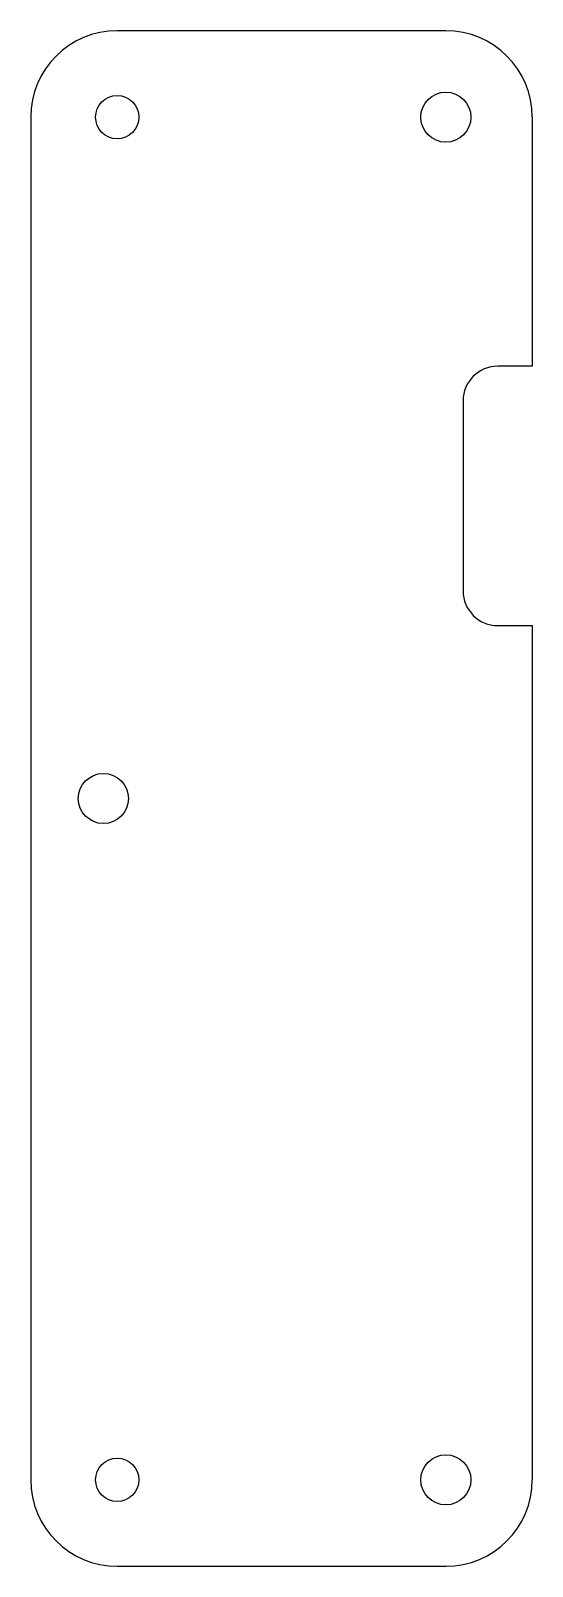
# Model space of a CAD drawing. Extents: x 247.3 to 276.3, y -82.8 to 6.
import ezdxf

# ---------------------------------------------------------------- set-up
doc = ezdxf.new("R2010")
doc.units = 0
doc.layers.add('VISIBLE', color=7, linetype='CONTINUOUS')

msp = doc.modelspace()

# ---------------------------------------------------------------- linework, layer by layer
at = {"layer": 'VISIBLE'}
for p, q in [((271.3, 6), (252.3, 6)), ((247.3, 1), (247.3, -77.8)), ((276.3, 1), (276.3, -13.4)), ((276.3, -13.4), (274.3, -13.4)), ((272.3, -15.4), (272.3, -26.4)), ((274.3, -28.4), (276.3, -28.4)), ((276.3, -28.4), (276.3, -77.8)), ((252.3, -82.8), (271.3, -82.8))]:
    msp.add_line(p, q, dxfattribs=at)
for centre, radius in [((252.3, 1), 1.25), ((271.3, 1), 1.45), ((251.5, -38.4), 1.45), ((271.3, -77.8), 1.45), ((252.3, -77.8), 1.25)]:
    msp.add_circle(centre, radius, dxfattribs=at)
for centre, radius, start, end in [((252.3, 1), 5, 90, 180), ((271.3, 1), 5, 0, 90), ((274.3, -15.4), 2, 90, 180), ((274.3, -26.4), 2, 180, 270), ((252.3, -77.8), 5, 180, 270), ((271.3, -77.8), 5, 270, 0)]:
    msp.add_arc(centre, radius, start, end, dxfattribs=at)

doc.saveas('drawing.dxf')
